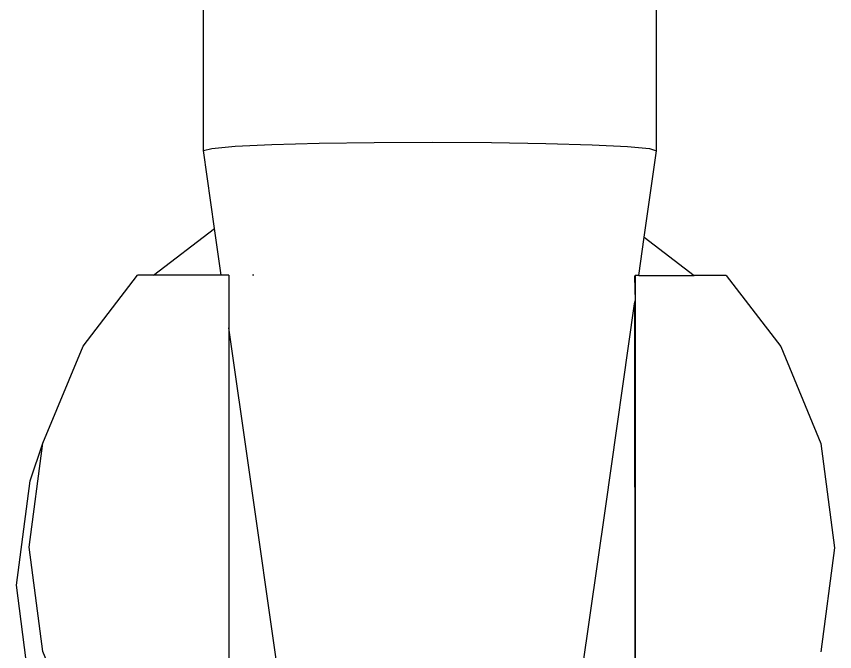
# Model space of a CAD drawing. Header units: millimetres. Extents: x 1464389 to 1998638, y -29162 to 256806.
# Drawn here: x 1957379.81 to 1957419.55, y 179916.85 to 179947.7 of the extents above; entities that cross this region are included whole.
import ezdxf

# ---------------------------------------------------------------- set-up
doc = ezdxf.new("R2010")
doc.units = ezdxf.units.MM
doc.header["$LTSCALE"] = 15
doc.layers.add('Furnitures', color=7, linetype='Continuous', lineweight=25, true_color=0x753b00)

# ---------------------------------------------------------------- blocks, each defined once
blk = doc.blocks.new('soket')
at = {"layer": 'Furnitures'}
for p, q in [((37523.0069, -27141.8525), (37523.0069, -27133.8267)), ((37525.1327, -27141.8515), (37525.1327, -27133.8256)), ((37523.7816, -27141.8135), (37523.5266, -27141.8176)), ((37524.0563, -27141.812), (37523.7816, -27141.8135)), ((37524.3318, -27141.8132), (37524.0563, -27141.812)), ((37524.5895, -27141.8171), (37524.3318, -27141.8132)), ((37523.0396, -27141.8421), (37523.0069, -27141.8525)), ((37523.0649, -27142.2578), (37523.0069, -27141.8525)), ((37523.1425, -27141.8324), (37523.0396, -27141.8421)), ((37523.3087, -27141.8241), (37523.1425, -27141.8324)), ((37523.5266, -27141.8176), (37523.3087, -27141.8241)), ((37524.8118, -27141.8234), (37524.5895, -27141.8171)), ((37524.9835, -27141.8316), (37524.8118, -27141.8234)), ((37525.093, -27141.8411), (37524.9835, -27141.8316)), ((37525.0804, -27142.2174), (37525.1327, -27141.8515)), ((37525.1327, -27141.8515), (37525.093, -27141.8411)), ((37525.0491, -27142.4368), (37525.0804, -27142.2174)), ((37525.3664, -27142.4366), (37525.0804, -27142.2174)), ((37523.0649, -27142.2578), (37522.8304, -27142.4378)), ((37523.0906, -27142.4376), (37523.0649, -27142.2578)), ((37522.6795, -27142.4378), (37522.4243, -27142.7703)), ((37522.6795, -27142.4378), (37522.8304, -27142.4378)), ((37523.0906, -27142.4376), (37522.8304, -27142.4378)), ((37523.0906, -27142.4376), (37523.1077, -27142.4376)), ((37523.1076, -27142.4375), (37523.1076, -27145.0124)), ((37523.1077, -27142.4376), (37523.1095, -27142.4431)), ((37523.1095, -27142.4431), (37523.1077, -27142.5573)), ((37524.8958, -27142.4365), (37524.9023, -27142.4368)), ((37525.0138, -27142.4366), (37525.0491, -27142.4368)), ((37525.0138, -27142.4366), (37525.0139, -27142.6829)), ((37525.0138, -27142.4366), (37525.0138, -27145.0115)), ((37525.0491, -27142.4368), (37525.3664, -27142.4366)), ((37525.3664, -27142.4366), (37525.442, -27142.4365)), ((37525.6972, -27142.7688), (37525.442, -27142.4365)), ((37523.1095, -27142.5702), (37523.1077, -27142.5573)), ((37523.1095, -27142.5702), (37523.1077, -27145.0125)), ((37523.2469, -27143.5309), (37523.1095, -27142.5702)), ((37524.917, -27143.3603), (37525.0139, -27142.6829)), ((37525.0139, -27142.6829), (37525.0139, -27145.0116)), ((37522.4243, -27142.7703), (37522.2356, -27143.2259)), ((37525.886, -27143.2241), (37525.6972, -27142.7688)), ((37522.2356, -27143.2259), (37522.1712, -27143.7147)), ((37525.9504, -27143.7129), (37525.886, -27143.2241)), ((37525.9462, -27143.4017), (37525.886, -27143.2241)), ((37524.7811, -27144.3117), (37524.917, -27143.3603)), ((37526.0106, -27143.8904), (37525.9462, -27143.4017)), ((37523.3612, -27144.3309), (37523.2469, -27143.5309)), ((37522.1712, -27143.7147), (37522.2356, -27144.2034)), ((37525.886, -27144.2016), (37525.9504, -27143.7129)), ((37525.9462, -27144.3792), (37526.0106, -27143.8904)), ((37525.6972, -27144.6572), (37525.886, -27144.2016))]:
    blk.add_line(p, q, dxfattribs=at)

msp = doc.modelspace()

# ---------------------------------------------------------------- block references
at = {"layer": 'Furnitures', "xscale": -10.34977498599392, "yscale": 10.34977498599392, "zscale": 10.34977498599392}
msp.add_blockref('soket', (2345765.577, 460853.242), dxfattribs=at)

doc.saveas('drawing.dxf')
